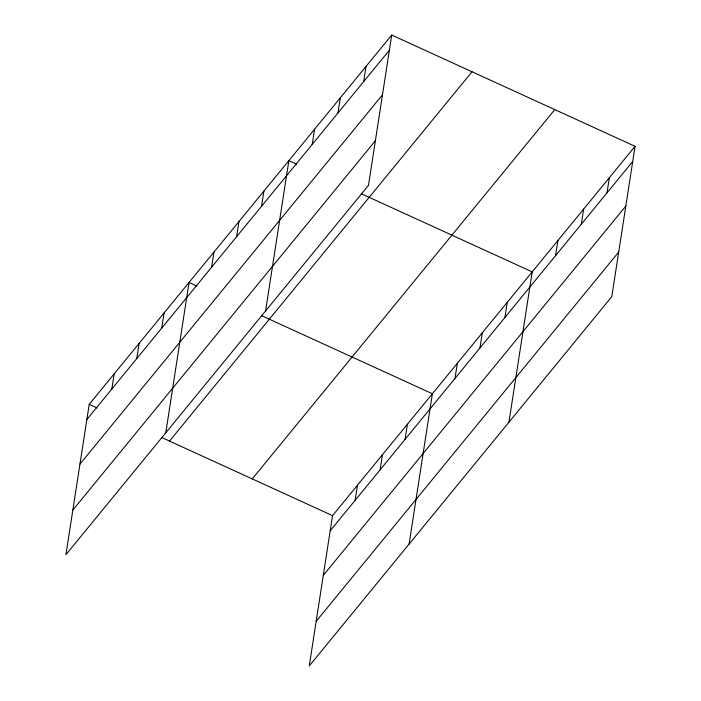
<?xml version="1.0" encoding="UTF-8"?>
<svg xmlns="http://www.w3.org/2000/svg" width="701" height="701" viewBox="0 0 701 701"><rect width="100%" height="100%" fill="white"/><g stroke="black" fill="none" stroke-linecap="round" stroke-linejoin="round"><path stroke-width="1.05" d="M391.736 35.05L89.202 404.354L65.929 554.684L368.463 185.379L391.736 35.05L635.071 146.316L611.798 296.646L309.264 665.95L332.537 515.621L635.071 146.316M111.818 389.046L114.158 373.887M136.774 358.579L139.122 343.42M161.729 328.112L164.078 312.953M165.769 432.815L189.042 282.485L196.876 286.069M211.649 267.177L213.998 252.018M236.614 236.701L238.953 221.551M261.569 206.234L263.918 191.084M265.6 310.937L288.873 160.617L296.707 164.2M312.243 144.38L314.591 129.221M337.961 112.984L340.3 97.833M363.67 81.596L366.018 66.437M355.153 500.312L357.492 485.153M380.108 469.845L382.457 454.686M405.064 439.378L407.412 424.219M409.104 544.081L432.377 393.752L261.508 315.625M454.984 378.444L457.332 363.284M479.948 347.976L482.288 332.817M504.904 317.509L507.252 302.35M508.935 422.204L532.208 271.883L361.339 193.748M555.578 255.646L557.926 240.487M581.295 224.259L583.635 209.1M607.005 192.863L609.353 177.712M86.854 419.513L389.388 50.209M79.949 464.115L382.483 94.81M72.834 510.074L375.368 140.77M169.502 441.078L472.036 71.765M252.237 478.906L554.771 109.601M330.189 530.78L632.723 161.475M323.284 575.39L625.818 206.076M316.169 621.34L618.703 252.036M89.202 404.354L97.036 407.938M161.668 437.494L332.537 515.621"/></g></svg>
